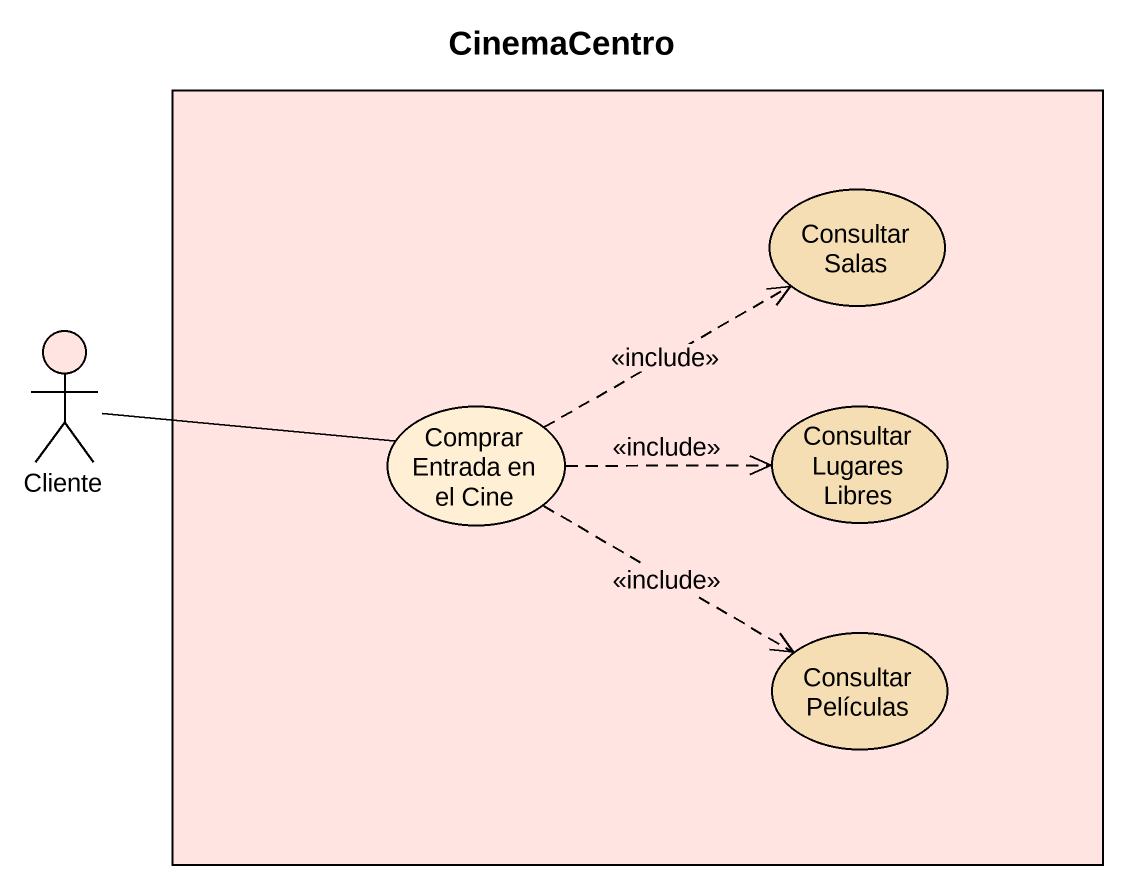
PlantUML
@startuml
title CinemaCentro
rectangle " " as rectangle1 #FFE4E1 {
  usecase "Consultar Salas" as Consultar_Salas #F5DEB3
  usecase "Comprar Entrada en el Cine" as Comprar_Entrada_en_el_Cine #FFEFD5
  usecase "Consultar Lugares Libres" as Consultar_Lugares_Libres #F5DEB3
  usecase "Consultar Películas" as Consultar_Películas #F5DEB3
}
actor Cliente #FFE4E1
Cliente -right- Comprar_Entrada_en_el_Cine
Comprar_Entrada_en_el_Cine .right.> Consultar_Salas : <<include>>
Comprar_Entrada_en_el_Cine .right.> Consultar_Lugares_Libres : <<include>>
Comprar_Entrada_en_el_Cine .right.> Consultar_Películas : <<include>>
@enduml
